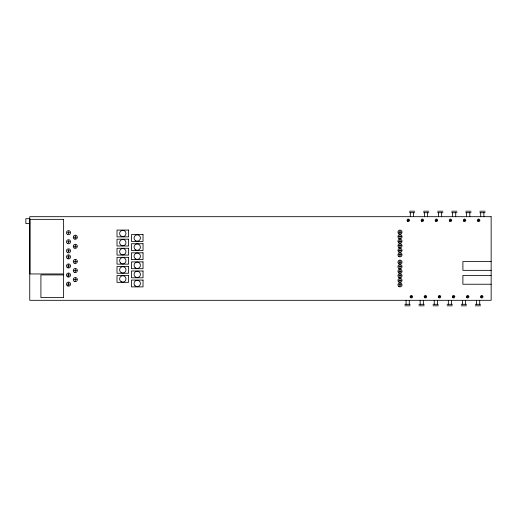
<?xml version="1.0" encoding="UTF-8"?>
<svg xmlns="http://www.w3.org/2000/svg" width="517" height="517" viewBox="0 0 517 517"><rect width="100%" height="100%" fill="white"/><g stroke="black" fill="none" stroke-linecap="round" stroke-linejoin="round"><path stroke-width="0.78" d="M409.464 211.188L414.731 211.188M423.539 211.188L428.806 211.188M437.615 211.188L442.888 211.188M451.696 211.188L456.963 211.188M465.772 211.188L471.039 211.188M479.854 211.188L485.12 211.188M409.464 212.687L414.731 212.687M423.539 212.687L428.806 212.687M437.615 212.687L442.888 212.687M451.696 212.687L456.963 212.687M465.772 212.687L471.039 212.687M479.854 212.687L485.12 212.687M29.753 218.691L25.85 218.691L25.85 223.596L29.753 223.596M407.706 220.294L408.844 220.294M421.782 220.294L422.919 220.294M435.863 220.294L436.994 220.294M449.939 220.294L451.076 220.294M464.02 220.294L465.151 220.294M478.096 220.294L479.233 220.294M398.529 232.12L401.528 232.12M67.417 232.682L69.776 232.682M398.529 236.657L401.528 236.657M73.95 237.225L76.632 237.225M398.529 241.2L401.528 241.2M67.417 241.762L69.776 241.762M398.529 245.743L401.528 245.743M73.95 246.305L76.632 246.305M398.529 250.286L401.528 250.286M67.417 250.848L69.776 250.848M398.529 254.823L401.528 254.823M67.229 256.884L69.776 256.884M73.996 261.428L76.723 261.428M491.15 261.537L462.902 261.537L462.902 270.346L491.15 270.346M398.717 262.138L401.354 262.138M67.229 265.971L69.776 265.971M398.717 266.675L401.354 266.675M73.996 270.507L76.723 270.507M398.717 271.218L401.354 271.218M67.229 275.05L69.776 275.05M491.15 275.432L462.902 275.432L462.902 284.24L491.15 284.24M398.717 275.761L401.354 275.761M73.996 279.594L76.723 279.594M398.717 280.298L401.354 280.298M67.229 284.137L69.776 284.137M398.717 284.841L401.354 284.841M410.75 296.706L411.887 296.706M424.825 296.706L425.963 296.706M438.907 296.706L440.045 296.706M452.982 296.706L454.12 296.706M467.109 296.706L468.24 296.706M481.185 296.706L482.322 296.706M404.863 304.313L410.13 304.313M418.938 304.313L424.205 304.313M433.02 304.313L438.287 304.313M447.095 304.313L452.362 304.313M461.222 304.313L466.489 304.313M475.297 304.313L480.564 304.313M404.863 305.812L410.13 305.812M418.938 305.812L424.205 305.812M433.02 305.812L438.287 305.812M447.095 305.812L452.362 305.812M461.222 305.812L466.489 305.812M475.297 305.812L480.564 305.812M483.886 212.687L483.886 216.688M481.773 296.17L481.773 297.165M480.707 212.687L480.707 216.688M479.711 300.312L479.711 304.313M478.639 219.835L478.639 220.83M476.532 300.312L476.532 304.313M469.804 212.687L469.804 216.688M467.698 296.17L467.698 297.165M466.625 212.687L466.625 216.688M465.63 300.312L465.63 304.313M464.563 219.835L464.563 220.83M462.457 300.312L462.457 304.313M455.729 212.687L455.729 216.688M453.577 296.17L453.577 297.165M452.549 212.687L452.549 216.688M451.509 300.312L451.509 304.313M450.481 219.835L450.481 220.83M448.329 300.312L448.329 304.313M441.654 212.687L441.654 216.688M439.495 296.17L439.495 297.165M438.474 212.687L438.474 216.688M437.434 300.312L437.434 304.313M436.406 219.835L436.406 220.83M434.254 300.312L434.254 304.313M427.572 212.687L427.572 216.688M425.42 296.17L425.42 297.165M424.392 212.687L424.392 216.688M423.352 300.312L423.352 304.313M422.331 219.835L422.331 220.83M420.172 300.312L420.172 304.313M413.497 212.687L413.497 216.688M411.338 296.17L411.338 297.165M410.317 212.687L410.317 216.688M409.277 300.312L409.277 304.313M408.249 219.835L408.249 220.83M406.097 300.312L406.097 304.313M399.984 230.802L399.984 233.432M399.984 235.345L399.984 237.975M399.984 239.882L399.984 242.518M399.984 244.425L399.984 247.061M399.984 248.968L399.984 251.598M399.984 253.504L399.984 256.141M399.984 260.652L399.984 263.56M399.984 265.195L399.984 268.097M399.984 269.732L399.984 272.64M399.984 274.275L399.984 277.183M399.984 278.818L399.984 281.726M399.984 283.355L399.984 286.263M75.314 235.907L75.314 238.628M75.314 244.987L75.314 247.714M75.314 260.019L75.314 262.791M75.314 269.105L75.314 271.871M75.314 278.185L75.314 280.957M68.502 231.5L68.502 233.774M68.502 240.586L68.502 242.854M68.502 249.666L68.502 251.934M68.502 255.572L68.502 258.293M68.502 264.652L68.502 267.379M68.502 273.732L68.502 276.459M68.502 282.818L68.502 285.539M491.15 216.688L29.753 216.688L29.753 300.312L491.15 300.312L491.15 216.688M63.617 219.35L30.012 219.35L30.012 273.958L63.617 273.958L63.617 219.35M128.591 230.071L117.01 230.071L117.01 236.883L128.591 236.883L128.591 230.071M143.028 234.621L131.447 234.621L131.447 241.433L143.028 241.433L143.028 234.621M128.591 239.184L117.01 239.184L117.01 245.995L128.591 245.995L128.591 239.184M143.028 243.72L131.447 243.72L131.447 250.532L143.028 250.532L143.028 243.72M128.591 248.263L117.01 248.263L117.01 255.075L128.591 255.075L128.591 248.263M143.028 252.807L131.447 252.807L131.447 259.618L143.028 259.618L143.028 252.807M128.591 257.337L117.01 257.337L117.01 264.148L128.591 264.148L128.591 257.337M143.028 261.886L131.447 261.886L131.447 268.698L143.028 268.698L143.028 261.886M128.591 266.449L117.01 266.449L117.01 273.26L128.591 273.26L128.591 266.449M143.028 270.992L131.447 270.992L131.447 277.803L143.028 277.803L143.028 270.992M63.617 274.915L40.914 274.915L40.914 297.618L63.617 297.618L63.617 274.915M128.591 275.529L117.01 275.529L117.01 282.34L128.591 282.34L128.591 275.529M143.028 280.072L131.447 280.072L131.447 286.883L143.028 286.883L143.028 280.072M67.378 234.388A2.042 2.042 0 0 0 70.545 232.805A2.042 2.042 0 0 0 67.591 230.853A2.042 2.042 0 0 0 67.378 234.388M74.189 281.3A2.042 2.042 0 0 0 77.356 279.716A2.042 2.042 0 0 0 74.403 277.765A2.042 2.042 0 0 0 74.189 281.3M67.378 252.548A2.042 2.042 0 0 0 70.545 250.971A2.042 2.042 0 0 0 67.591 249.02A2.042 2.042 0 0 0 67.378 252.548M67.378 243.468A2.042 2.042 0 0 0 70.545 241.891A2.042 2.042 0 0 0 67.591 239.933A2.042 2.042 0 0 0 67.378 243.468M74.189 248.011A2.042 2.042 0 0 0 77.356 246.428A2.042 2.042 0 0 0 74.403 244.476A2.042 2.042 0 0 0 74.189 248.011M74.189 272.213A2.042 2.042 0 0 0 77.356 270.637A2.042 2.042 0 0 0 74.403 268.678A2.042 2.042 0 0 0 74.189 272.213M74.189 238.925A2.042 2.042 0 0 0 77.356 237.348A2.042 2.042 0 0 0 74.403 235.397A2.042 2.042 0 0 0 74.189 238.925M67.378 285.836A2.042 2.042 0 0 0 70.545 284.26A2.042 2.042 0 0 0 67.591 282.308A2.042 2.042 0 0 0 67.378 285.836M67.378 276.757A2.042 2.042 0 0 0 70.545 275.18A2.042 2.042 0 0 0 67.591 273.222A2.042 2.042 0 0 0 67.378 276.757M67.378 267.67A2.042 2.042 0 0 0 70.545 266.093A2.042 2.042 0 0 0 67.591 264.142A2.042 2.042 0 0 0 67.378 267.67M67.378 258.59A2.042 2.042 0 0 0 70.545 257.014A2.042 2.042 0 0 0 67.591 255.055A2.042 2.042 0 0 0 67.378 258.59M74.189 263.134A2.042 2.042 0 0 0 77.356 261.55A2.042 2.042 0 0 0 74.403 259.599A2.042 2.042 0 0 0 74.189 263.134M398.859 263.838A2.042 2.042 0 0 0 402.026 262.261A2.042 2.042 0 0 0 399.072 260.31A2.042 2.042 0 0 0 398.859 263.838M398.859 268.381A2.042 2.042 0 0 0 402.026 266.804A2.042 2.042 0 0 0 399.072 264.846A2.042 2.042 0 0 0 398.859 268.381M398.859 272.924A2.042 2.042 0 0 0 402.026 271.341A2.042 2.042 0 0 0 399.072 269.389A2.042 2.042 0 0 0 398.859 272.924M398.859 277.461A2.042 2.042 0 0 0 402.026 275.884A2.042 2.042 0 0 0 399.072 273.932A2.042 2.042 0 0 0 398.859 277.461M398.859 282.004A2.042 2.042 0 0 0 402.026 280.427A2.042 2.042 0 0 0 399.072 278.469A2.042 2.042 0 0 0 398.859 282.004M398.859 256.529A2.042 2.042 0 0 0 402.026 254.952A2.042 2.042 0 0 0 399.072 252.994A2.042 2.042 0 0 0 398.859 256.529M398.859 251.986A2.042 2.042 0 0 0 402.026 250.409A2.042 2.042 0 0 0 399.072 248.457A2.042 2.042 0 0 0 398.859 251.986M398.859 247.443A2.042 2.042 0 0 0 402.026 245.866A2.042 2.042 0 0 0 399.072 243.914A2.042 2.042 0 0 0 398.859 247.443M398.859 242.906A2.042 2.042 0 0 0 402.026 241.323A2.042 2.042 0 0 0 399.072 239.371A2.042 2.042 0 0 0 398.859 242.906M398.859 238.363A2.042 2.042 0 0 0 402.026 236.786A2.042 2.042 0 0 0 399.072 234.828A2.042 2.042 0 0 0 398.859 238.363M407.409 221.179A1.228 1.228 0 0 0 409.445 220.578A1.228 1.228 0 0 0 407.9 219.118A1.228 1.228 0 0 0 407.409 221.179M421.484 221.179A1.228 1.228 0 0 0 423.52 220.578A1.228 1.228 0 0 0 421.982 219.118A1.228 1.228 0 0 0 421.484 221.179M480.933 297.598A1.228 1.228 0 0 0 482.968 296.991A1.228 1.228 0 0 0 481.424 295.53A1.228 1.228 0 0 0 480.933 297.598M466.857 297.598A1.228 1.228 0 0 0 468.893 296.991A1.228 1.228 0 0 0 467.349 295.53A1.228 1.228 0 0 0 466.857 297.598M452.73 297.598A1.228 1.228 0 0 0 454.766 296.991A1.228 1.228 0 0 0 453.228 295.53A1.228 1.228 0 0 0 452.73 297.598M438.655 297.598A1.228 1.228 0 0 0 440.691 296.991A1.228 1.228 0 0 0 439.146 295.53A1.228 1.228 0 0 0 438.655 297.598M424.573 297.598A1.228 1.228 0 0 0 426.609 296.991A1.228 1.228 0 0 0 425.071 295.53A1.228 1.228 0 0 0 424.573 297.598M410.498 297.598A1.228 1.228 0 0 0 412.534 296.991A1.228 1.228 0 0 0 410.989 295.53A1.228 1.228 0 0 0 410.498 297.598M477.798 221.179A1.228 1.228 0 0 0 479.834 220.578A1.228 1.228 0 0 0 478.29 219.118A1.228 1.228 0 0 0 477.798 221.179M463.717 221.179A1.228 1.228 0 0 0 465.752 220.578A1.228 1.228 0 0 0 464.214 219.118A1.228 1.228 0 0 0 463.717 221.179M449.641 221.179A1.228 1.228 0 0 0 451.677 220.578A1.228 1.228 0 0 0 450.133 219.118A1.228 1.228 0 0 0 449.641 221.179M435.566 221.179A1.228 1.228 0 0 0 437.602 220.578A1.228 1.228 0 0 0 436.057 219.118A1.228 1.228 0 0 0 435.566 221.179M398.859 286.547A2.042 2.042 0 0 0 402.026 284.964A2.042 2.042 0 0 0 399.072 283.012A2.042 2.042 0 0 0 398.859 286.547M398.859 233.82A2.042 2.042 0 0 0 402.026 232.243A2.042 2.042 0 0 0 399.072 230.291A2.042 2.042 0 0 0 398.859 233.82M120.551 262.991A3.18 3.18 0 0 0 125.87 261.563A3.18 3.18 0 0 0 121.973 257.673A3.18 3.18 0 0 0 120.551 262.991M135.648 258.965A3.18 3.18 0 0 0 140.417 256.212A3.18 3.18 0 0 0 135.648 253.459A3.18 3.18 0 0 0 135.648 258.965M134.989 285.727A3.18 3.18 0 0 0 140.307 284.298A3.18 3.18 0 0 0 136.417 280.408A3.18 3.18 0 0 0 134.989 285.727M134.989 267.541A3.18 3.18 0 0 0 140.307 266.113A3.18 3.18 0 0 0 136.417 262.222A3.18 3.18 0 0 0 134.989 267.541M135.648 249.879A3.18 3.18 0 0 0 140.417 247.126A3.18 3.18 0 0 0 135.648 244.373A3.18 3.18 0 0 0 135.648 249.879M121.211 245.342A3.18 3.18 0 0 0 125.98 242.589A3.18 3.18 0 0 0 121.211 239.836A3.18 3.18 0 0 0 121.211 245.342M121.211 254.422A3.18 3.18 0 0 0 125.98 251.669A3.18 3.18 0 0 0 121.211 248.916A3.18 3.18 0 0 0 121.211 254.422M135.648 240.78A3.18 3.18 0 0 0 140.417 238.027A3.18 3.18 0 0 0 135.648 235.274A3.18 3.18 0 0 0 135.648 240.78M121.211 281.687A3.18 3.18 0 0 0 125.98 278.934A3.18 3.18 0 0 0 121.211 276.181A3.18 3.18 0 0 0 121.211 281.687M135.648 277.151A3.18 3.18 0 0 0 140.417 274.398A3.18 3.18 0 0 0 135.648 271.645A3.18 3.18 0 0 0 135.648 277.151M121.211 272.608A3.18 3.18 0 0 0 125.98 269.855A3.18 3.18 0 0 0 121.211 267.102A3.18 3.18 0 0 0 121.211 272.608M121.211 236.23A3.18 3.18 0 0 0 125.98 233.477A3.18 3.18 0 0 0 121.211 230.724A3.18 3.18 0 0 0 121.211 236.23"/></g></svg>
